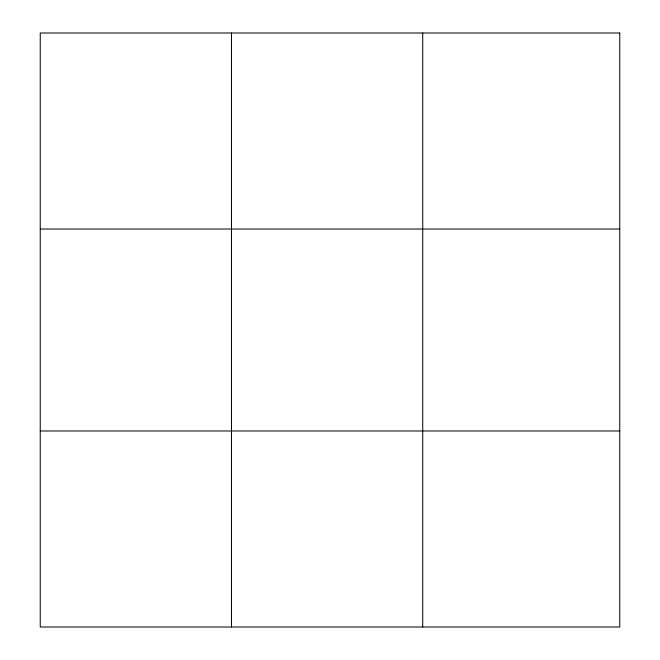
<?xml version="1.0" encoding="UTF-8"?>
<svg xmlns="http://www.w3.org/2000/svg" width="660" height="660" viewBox="0 0 660 660"><rect width="100%" height="100%" fill="white"/><g stroke="black" fill="none" stroke-linecap="round" stroke-linejoin="round"><path stroke-width="0.99" d="M231.487 627L231.487 33M422.722 627L422.722 33M40.243 229.02L619.756 229.02M40.243 430.98L619.756 430.98M619.756 33L619.756 627L40.243 627L40.243 33L619.756 33"/></g></svg>
